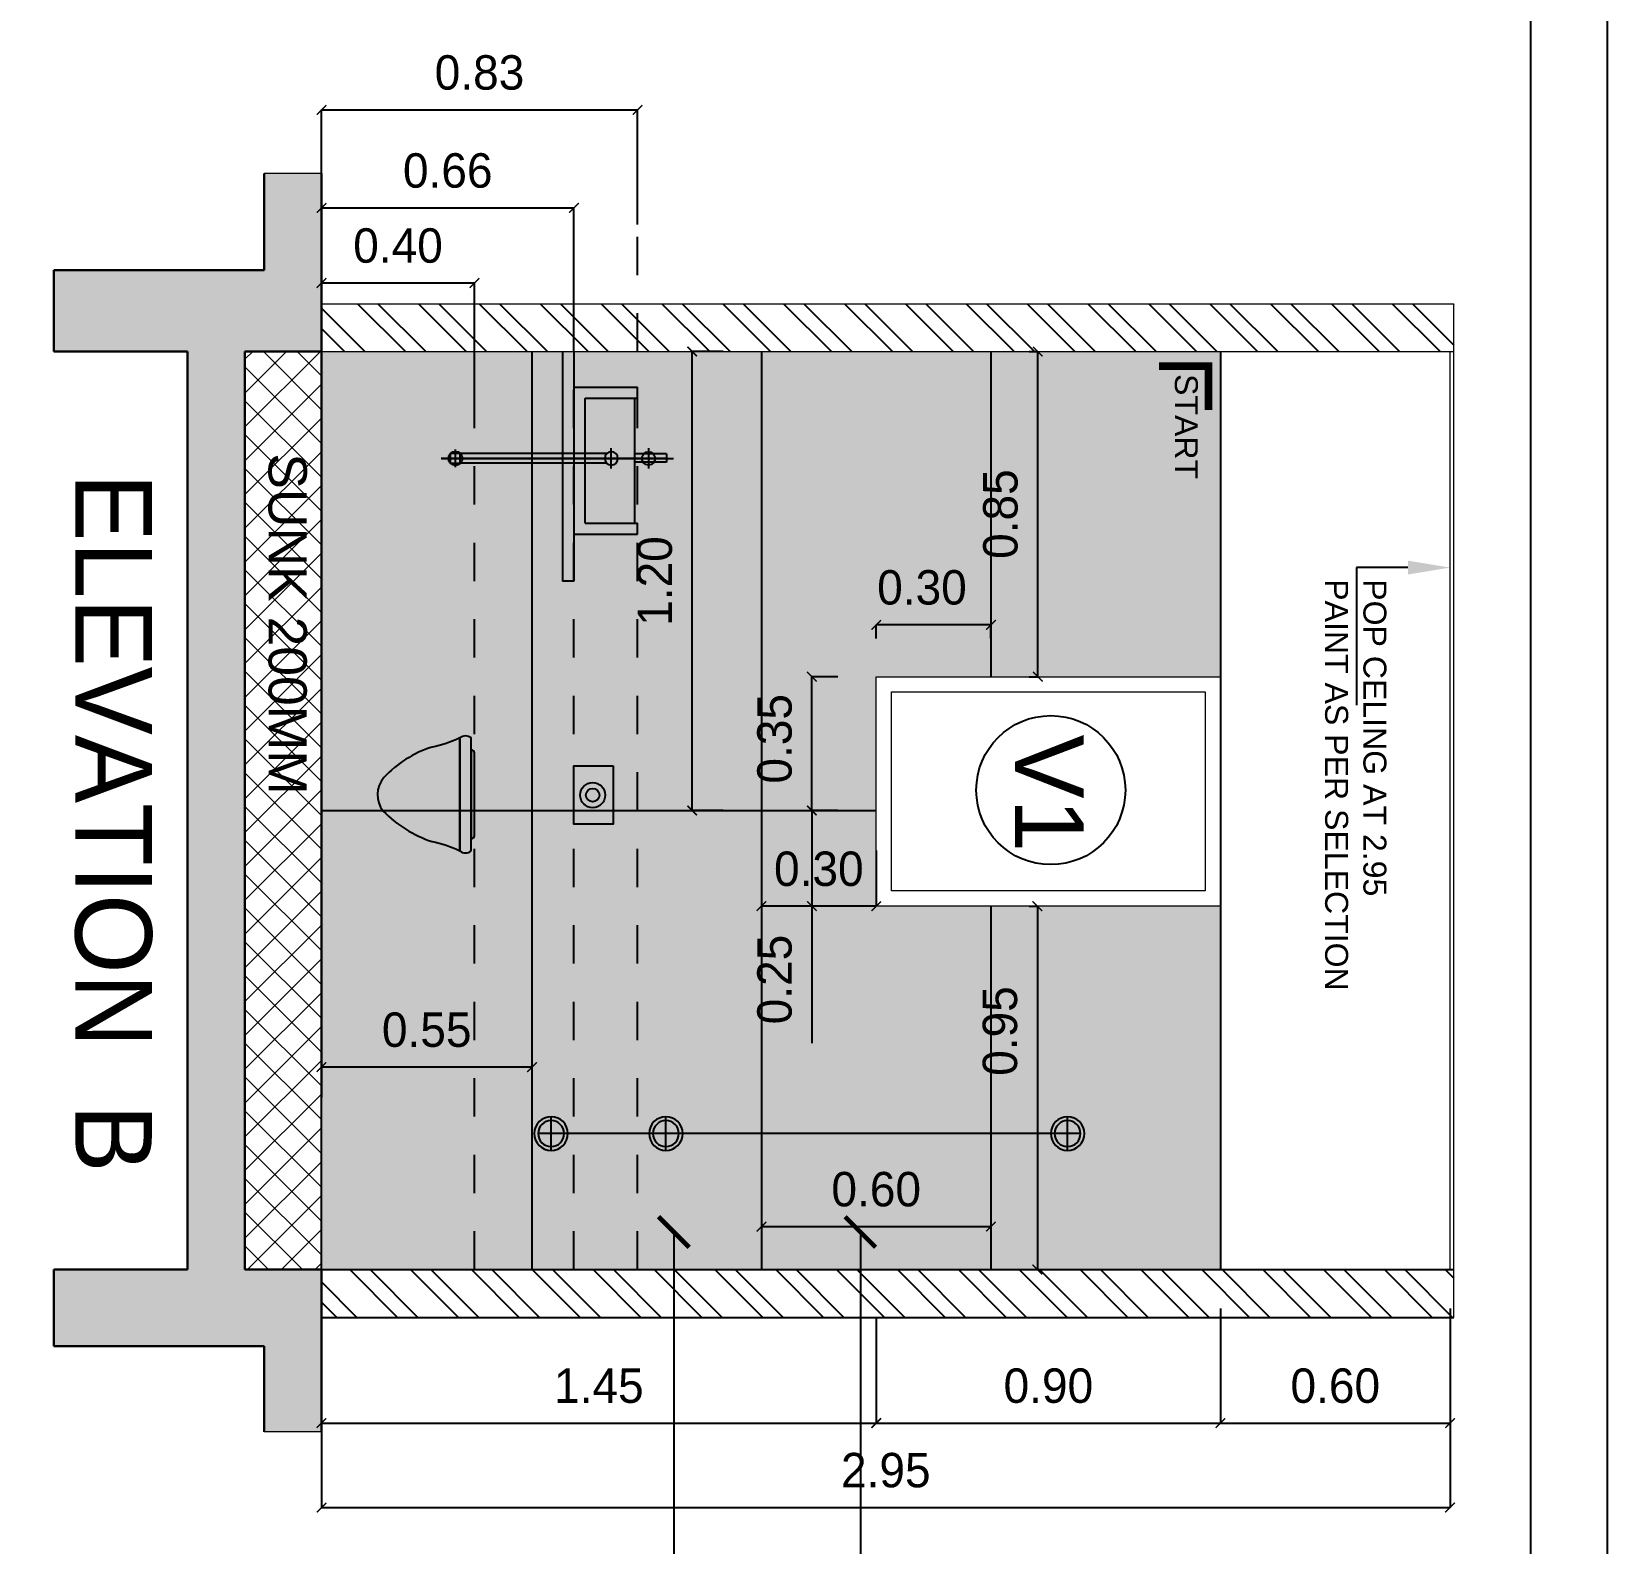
# Model space of a CAD drawing. Header units: metres. Extents: x 494 to 1845, y -666 to 1061.
# Drawn here: x 1786.831 to 1790.951, y 201.341 to 205.294 of the extents above; entities that cross this region are included whole.
import ezdxf
from ezdxf import colors
from ezdxf.entities.mleader import LeaderData, LeaderLine
from ezdxf.math import Vec2, Vec3

# ---------------------------------------------------------------- set-up
doc = ezdxf.new("R2010")
doc.units = ezdxf.units.M
doc.header["$MEASUREMENT"] = 0
doc.linetypes.add('1', pattern=[0])
doc.linetypes.add('DOT2', pattern=[0.125, 0, -0.125])
doc.layers.get('Defpoints').update_dxf_attribs({"color": 12})
for name, color, linetype, lineweight in [('01 WALL', 7, 'Continuous', 25), ('ARCHITECTURAL COMMENTS', 2, 'Continuous', 30), ('SUNK', 7, 'Continuous', 13), ('VDA - FALSE CEILING', 7, 'Continuous', 5), ('VDA-Col-slab', 1, 'Continuous', 30), ('VDA-WALL', 250, 'Continuous', 25), ('VDA-WINDOW', 5, 'Continuous', 9), ('VDA_DARK TILES', 8, 'Continuous', 9), ('VDA_LIGHT TILES', 254, 'Continuous', 5)]:
    doc.layers.add(name, color=color, linetype=linetype, lineweight=lineweight)
for name, color, linetype in [('PLUMBING', 7, 'Continuous'), ('SHEET', 7, 'Continuous'), ('VDA-DIM', 252, '1'), ('VDA-TEXT', 250, '1'), ('VDA-WALL HATCH', 252, 'Continuous'), ('VDA_TILES', 152, '1')]:
    doc.layers.add(name, color=color, linetype=linetype)
doc.styles.add('0.2', font='arial.ttf', dxfattribs={"height": 0.2})
doc.styles.add('arial', font='arial.ttf', dxfattribs={"height": 0.3})
doc.styles.add('PDF Century Gothic Bold', font='GOTHICB.TTF')
doc.styles.add('RS', font='GOTHIC.TTF')
doc.styles.get("Standard").update_dxf_attribs({"font": 'arial.ttf'})
doc.dimstyles.new('SMALL', dxfattribs={"dimtxt": 0.16, "dimasz": 0.05, "dimexe": 0, "dimexo": 0, "dimgap": 0.05, "dimtad": 0, "dimdec": 1, "dimzin": 0, "dimdsep": 46, "dimtxsty": 'RS', "dimblk": 'ARCHTICK', "dimcen": 2.5, "dimclrd": 256, "dimclre": 256, "dimclrt": 5, "dimadec": 0, "dimazin": 0, "dimtfac": 1, "dimtofl": 0, "dimtmove": 0, "dimatfit": 3, "dimldrblk": 'ARCHTICK', "dimfxl": 0, "dimtolj": 1, "dimtzin": 0, "dimarcsym": 0})
doc.dimstyles.new('SMALL-1', dxfattribs={"dimtxt": 0.16, "dimasz": 0.035, "dimexe": 0, "dimexo": 0.1, "dimgap": 0.05, "dimtad": 1, "dimzin": 0, "dimdsep": 46, "dimtxsty": 'RS', "dimblk": 'DOT', "dimcen": 2.5, "dimclrd": 256, "dimclre": 256, "dimclrt": 5, "dimadec": 0, "dimazin": 0, "dimtfac": 1, "dimtdec": 3, "dimtofl": 0, "dimtmove": 0, "dimatfit": 3, "dimfxl": 0, "dimtolj": 1, "dimtzin": 0, "dimarcsym": 0})

# ---------------------------------------------------------------- blocks, each defined once
blk = doc.blocks.new('_ArchTick')
at = {"color": 0, "linetype": 'ByBlock', "const_width": 0.15}
blk.add_lwpolyline([(-0.5, -0.5), (0.5, 0.5)], dxfattribs=at)
blk = doc.blocks.new('*D906')
at = {"layer": 'Defpoints', "color": 0}
for p in [(1788.4152, 205.089), (1787.5892, 204.4571), (1788.4152, 204.3643)]:
    blk.add_point(p, dxfattribs=at)
at = {"layer": 'VDA-DIM', "lineweight": -2}
for p, q in [((1787.5892, 204.789), (1787.5892, 205.089)), ((1787.5892, 205.089), (1788.4152, 205.089)), ((1788.4152, 204.789), (1788.4152, 205.089))]:
    blk.add_line(p, q, dxfattribs=at)
at = {"layer": 'VDA-DIM', "lineweight": -2, "xscale": 0.025, "yscale": 0.025, "zscale": 0.025, "rotation": 180}
blk.add_blockref('_ArchTick', (1787.5892, 205.089), dxfattribs=at)
at = {"layer": 'VDA-DIM', "lineweight": -2, "xscale": 0.025, "yscale": 0.025, "zscale": 0.025}
blk.add_blockref('_ArchTick', (1788.4152, 205.089), dxfattribs=at)
at = {"layer": 'VDA-DIM', "color": 5, "insert": (1788.0022, 205.1862), "char_height": 0.09, "attachment_point": 5, "style": 'RS'}
blk.add_mtext('\\A1;0.83', dxfattribs=at)
blk = doc.blocks.new('pipe')
at = {"layer": 'PLUMBING', "linetype": 'DOT2', "ltscale": 0.01}
for p, q in [((-0.0232, 0), (0.0232, 0)), ((0, -0.0232), (0, 0.0232))]:
    blk.add_line(p, q, dxfattribs=at)
at = {"layer": 'PLUMBING', "linetype": 'Continuous'}
blk.add_circle((0, 0), 0.0151, dxfattribs=at)
blk = doc.blocks.new('dddfdddd')
at = {"layer": 'PLUMBING', "color": 8, "ltscale": 5}
blk.add_lwpolyline([(53.4662, 16.0724), (53.6192, 16.0724), (53.6192, 15.9704), (53.4662, 15.9704)], close=True, dxfattribs=at)
for points in [[(53.6889, 15.7019), (53.3932, 15.7019, 0.323823), (53.3932, 15.6716), (53.6889, 15.6716, 0.323823)], [(53.6493, 15.7104), (53.4322, 15.7104, 0.38252), (53.4251, 15.7019), (53.6563, 15.7019, 0.38252)], [(53.6886, 15.6716), (53.3929, 15.6716, -0.074472), (53.4172, 15.5994, 0.128431), (53.497, 15.4733, 0.360439), (53.5844, 15.4716, 0.121929), (53.6642, 15.5994, -0.074427)]]:
    blk.add_lwpolyline(points, format="xyb", close=True, dxfattribs=at)
for radius in [0.0328, 0.0176]:
    blk.add_circle((53.5429, 16.0193), radius, dxfattribs=at)
blk = doc.blocks.new('SHOWER')
at = {"layer": 'PLUMBING', "color": 251, "ltscale": 5}
for p, q in [((8560.6279, -3518.8234, 0), (8560.6279, -3518.9115, 0)), ((8560.9279, -3518.8234, 0), (8560.9279, -3518.9115, 0)), ((8561.9779, -3518.8234, 0), (8561.9779, -3518.9115, 0))]:
    blk.add_line(p, q, dxfattribs=at)
for centre, radius in [((8560.6279, -3518.8675, 0), 0.044), ((8560.9279, -3518.8675, 0), 0.044), ((8561.9779, -3518.8675, 0), 0.044), ((8560.6279, -3518.8675, 0), 0.034), ((8560.9279, -3518.8675, 0), 0.034), ((8561.9779, -3518.8675, 0), 0.034)]:
    blk.add_circle(centre, radius, dxfattribs=at)
blk = doc.blocks.new('*D907')
at = {"layer": 'Defpoints', "color": 0}
for p in [(1788.2492, 204.8327), (1787.5892, 204.4571), (1788.2492, 204.4571)]:
    blk.add_point(p, dxfattribs=at)
at = {"layer": 'VDA-DIM', "lineweight": -2}
for p, q in [((1787.5892, 204.5571), (1787.5892, 204.8327)), ((1787.5892, 204.8327), (1788.2492, 204.8327)), ((1788.2492, 204.5571), (1788.2492, 204.8327))]:
    blk.add_line(p, q, dxfattribs=at)
at = {"layer": 'VDA-DIM', "lineweight": -2, "xscale": 0.025, "yscale": 0.025, "zscale": 0.025, "rotation": 180}
blk.add_blockref('_ArchTick', (1787.5892, 204.8327), dxfattribs=at)
at = {"layer": 'VDA-DIM', "lineweight": -2, "xscale": 0.025, "yscale": 0.025, "zscale": 0.025}
blk.add_blockref('_ArchTick', (1788.2492, 204.8327), dxfattribs=at)
at = {"layer": 'VDA-DIM', "color": 5, "insert": (1787.9192, 204.9299), "char_height": 0.09, "attachment_point": 5, "style": 'RS'}
blk.add_mtext('\\A1;0.66', dxfattribs=at)
blk = doc.blocks.new('*D908')
at = {"layer": 'Defpoints', "color": 0}
for p in [(1787.9892, 204.6364), (1787.5892, 203.2571), (1787.9892, 203.2571)]:
    blk.add_point(p, dxfattribs=at)
at = {"layer": 'VDA-DIM', "lineweight": -2}
for p, q in [((1787.5892, 204.3364), (1787.5892, 204.6364)), ((1787.5892, 204.6364), (1787.9892, 204.6364)), ((1787.9892, 204.3364), (1787.9892, 204.6364))]:
    blk.add_line(p, q, dxfattribs=at)
at = {"layer": 'VDA-DIM', "lineweight": -2, "xscale": 0.025, "yscale": 0.025, "zscale": 0.025, "rotation": 180}
blk.add_blockref('_ArchTick', (1787.5892, 204.6364), dxfattribs=at)
at = {"layer": 'VDA-DIM', "lineweight": -2, "xscale": 0.025, "yscale": 0.025, "zscale": 0.025}
blk.add_blockref('_ArchTick', (1787.9892, 204.6364), dxfattribs=at)
at = {"layer": 'VDA-DIM', "color": 5, "insert": (1787.7892, 204.7337), "char_height": 0.09, "attachment_point": 5, "style": 'RS'}
blk.add_mtext('\\A1;0.40', dxfattribs=at)
blk = doc.blocks.new('*D909')
at = {"layer": 'Defpoints', "color": 0}
for p in [(1789.0392, 202.0327), (1787.5892, 201.9321), (1789.0392, 201.6556)]:
    blk.add_point(p, dxfattribs=at)
at = {"layer": 'VDA-DIM', "lineweight": -2}
for p, q in [((1789.0392, 201.9327), (1789.0392, 201.6556)), ((1787.5892, 201.8321), (1787.5892, 201.6556)), ((1787.5892, 201.6556), (1789.0392, 201.6556))]:
    blk.add_line(p, q, dxfattribs=at)
at = {"layer": 'VDA-DIM', "lineweight": -2, "xscale": 0.025, "yscale": 0.025, "zscale": 0.025, "rotation": 180}
blk.add_blockref('_ArchTick', (1787.5892, 201.6556), dxfattribs=at)
at = {"layer": 'VDA-DIM', "lineweight": -2, "xscale": 0.025, "yscale": 0.025, "zscale": 0.025}
blk.add_blockref('_ArchTick', (1789.0392, 201.6556), dxfattribs=at)
at = {"layer": 'VDA-DIM', "color": 5, "insert": (1788.3142, 201.7529), "char_height": 0.09, "attachment_point": 5, "style": 'RS'}
blk.add_mtext('\\A1;1.45', dxfattribs=at)
blk = doc.blocks.new('*D910')
at = {"layer": 'Defpoints', "color": 0}
for p in [(1788.7392, 202.1694), (1789.3392, 202.1694), (1789.3392, 202.1694)]:
    blk.add_point(p, dxfattribs=at)
at = {"layer": 'VDA-DIM', "lineweight": -2}
for p, q in [((1788.7392, 202.2694), (1788.7392, 202.1694)), ((1789.3392, 202.2694), (1789.3392, 202.1694)), ((1788.7392, 202.1694), (1789.3392, 202.1694))]:
    blk.add_line(p, q, dxfattribs=at)
at = {"layer": 'VDA-DIM', "lineweight": -2, "xscale": 0.025, "yscale": 0.025, "zscale": 0.025, "rotation": 180}
blk.add_blockref('_ArchTick', (1788.7392, 202.1694), dxfattribs=at)
at = {"layer": 'VDA-DIM', "lineweight": -2, "xscale": 0.025, "yscale": 0.025, "zscale": 0.025}
blk.add_blockref('_ArchTick', (1789.3392, 202.1694), dxfattribs=at)
at = {"layer": 'VDA-DIM', "color": 5, "insert": (1789.0392, 202.2666), "char_height": 0.09, "attachment_point": 5, "style": 'RS'}
blk.add_mtext('\\A1;0.60', dxfattribs=at)
blk = doc.blocks.new('*D911')
at = {"layer": 'Defpoints', "color": 0}
for p in [(1789.9392, 202.4321), (1789.0392, 201.9321), (1789.9392, 201.6556)]:
    blk.add_point(p, dxfattribs=at)
at = {"layer": 'VDA-DIM', "lineweight": -2}
for p, q in [((1789.9392, 201.9556), (1789.9392, 201.6556)), ((1789.0392, 201.8321), (1789.0392, 201.6556)), ((1789.0392, 201.6556), (1789.9392, 201.6556))]:
    blk.add_line(p, q, dxfattribs=at)
at = {"layer": 'VDA-DIM', "lineweight": -2, "xscale": 0.025, "yscale": 0.025, "zscale": 0.025, "rotation": 180}
blk.add_blockref('_ArchTick', (1789.0392, 201.6556), dxfattribs=at)
at = {"layer": 'VDA-DIM', "lineweight": -2, "xscale": 0.025, "yscale": 0.025, "zscale": 0.025}
blk.add_blockref('_ArchTick', (1789.9392, 201.6556), dxfattribs=at)
at = {"layer": 'VDA-DIM', "color": 5, "insert": (1789.4892, 201.7529), "char_height": 0.09, "attachment_point": 5, "style": 'RS'}
blk.add_mtext('\\A1;0.90', dxfattribs=at)
blk = doc.blocks.new('*D912')
at = {"layer": 'Defpoints', "color": 0}
for p in [(1790.5392, 202.0571), (1787.5892, 201.9321), (1790.5392, 201.4348)]:
    blk.add_point(p, dxfattribs=at)
at = {"layer": 'VDA-DIM', "lineweight": -2}
for p, q in [((1787.5892, 201.7348), (1787.5892, 201.4348)), ((1790.5392, 201.7348), (1790.5392, 201.4348)), ((1787.5892, 201.4348), (1790.5392, 201.4348))]:
    blk.add_line(p, q, dxfattribs=at)
at = {"layer": 'VDA-DIM', "lineweight": -2, "xscale": 0.025, "yscale": 0.025, "zscale": 0.025, "rotation": 180}
blk.add_blockref('_ArchTick', (1787.5892, 201.4348), dxfattribs=at)
at = {"layer": 'VDA-DIM', "lineweight": -2, "xscale": 0.025, "yscale": 0.025, "zscale": 0.025}
blk.add_blockref('_ArchTick', (1790.5392, 201.4348), dxfattribs=at)
at = {"layer": 'VDA-DIM', "color": 5, "insert": (1789.0642, 201.5321), "char_height": 0.09, "attachment_point": 5, "style": 'RS'}
blk.add_mtext('\\A1;2.95', dxfattribs=at)
blk = doc.blocks.new('*D913')
at = {"layer": 'Defpoints', "color": 0}
for p in [(1789.0392, 203.7427), (1789.0392, 203.6071), (1789.3392, 203.6071)]:
    blk.add_point(p, dxfattribs=at)
at = {"layer": 'VDA-DIM', "lineweight": -2}
for p, q in [((1789.0392, 203.7071), (1789.0392, 203.7427)), ((1789.3392, 203.7427), (1789.0392, 203.7427)), ((1789.3392, 203.7071), (1789.3392, 203.7427))]:
    blk.add_line(p, q, dxfattribs=at)
at = {"layer": 'VDA-DIM', "lineweight": -2, "xscale": 0.025, "yscale": 0.025, "zscale": 0.025, "rotation": 180}
blk.add_blockref('_ArchTick', (1789.0392, 203.7427), dxfattribs=at)
at = {"layer": 'VDA-DIM', "lineweight": -2, "xscale": 0.025, "yscale": 0.025, "zscale": 0.025}
blk.add_blockref('_ArchTick', (1789.3392, 203.7427), dxfattribs=at)
at = {"layer": 'VDA-DIM', "color": 5, "insert": (1789.1588, 203.84), "char_height": 0.09, "attachment_point": 5, "style": 'RS'}
blk.add_mtext('\\A1;0.30', dxfattribs=at)
blk = doc.blocks.new('*D914')
at = {"layer": 'Defpoints', "color": 0}
for p in [(1790.5392, 202.0571), (1789.9392, 201.9321), (1790.5392, 201.6556)]:
    blk.add_point(p, dxfattribs=at)
at = {"layer": 'VDA-DIM', "lineweight": -2}
for p, q in [((1790.5392, 201.9556), (1790.5392, 201.6556)), ((1789.9392, 201.8321), (1789.9392, 201.6556)), ((1789.9392, 201.6556), (1790.5392, 201.6556))]:
    blk.add_line(p, q, dxfattribs=at)
at = {"layer": 'VDA-DIM', "lineweight": -2, "xscale": 0.025, "yscale": 0.025, "zscale": 0.025, "rotation": 180}
blk.add_blockref('_ArchTick', (1789.9392, 201.6556), dxfattribs=at)
at = {"layer": 'VDA-DIM', "lineweight": -2, "xscale": 0.025, "yscale": 0.025, "zscale": 0.025}
blk.add_blockref('_ArchTick', (1790.5392, 201.6556), dxfattribs=at)
at = {"layer": 'VDA-DIM', "color": 5, "insert": (1790.2392, 201.7529), "char_height": 0.09, "attachment_point": 5, "style": 'RS'}
blk.add_mtext('\\A1;0.60', dxfattribs=at)
blk = doc.blocks.new('*D915')
at = {"layer": 'Defpoints', "color": 0}
for p in [(1788.871, 203.6071), (1789.0392, 203.6071), (1789.0392, 203.2571)]:
    blk.add_point(p, dxfattribs=at)
at = {"layer": 'VDA-DIM', "lineweight": -2}
for p, q in [((1788.9392, 203.6071), (1788.871, 203.6071)), ((1788.871, 203.2571), (1788.871, 203.6071)), ((1788.9392, 203.2571), (1788.871, 203.2571))]:
    blk.add_line(p, q, dxfattribs=at)
at = {"layer": 'VDA-DIM', "lineweight": -2, "xscale": 0.025, "yscale": 0.025, "zscale": 0.025}
for p, rotation in [((1788.871, 203.6071), 90), ((1788.871, 203.2571), 270)]:
    blk.add_blockref('_ArchTick', p, dxfattribs=dict(at, rotation=rotation))
at = {"layer": 'VDA-DIM', "color": 5, "insert": (1788.7738, 203.4446), "char_height": 0.09, "attachment_point": 5, "rotation": 90, "style": 'RS'}
blk.add_mtext('\\A1;0.35', dxfattribs=at)
blk = doc.blocks.new('*D916')
at = {"layer": 'Defpoints', "color": 0}
for p in [(1788.7392, 203.2528), (1789.0392, 203.2528), (1788.7392, 203.0071)]:
    blk.add_point(p, dxfattribs=at)
at = {"layer": 'VDA-DIM', "lineweight": -2}
for p, q in [((1788.7392, 203.1528), (1788.7392, 203.0071)), ((1789.0392, 203.1528), (1789.0392, 203.0071)), ((1789.0392, 203.0071), (1788.7392, 203.0071))]:
    blk.add_line(p, q, dxfattribs=at)
at = {"layer": 'VDA-DIM', "lineweight": -2, "xscale": 0.025, "yscale": 0.025, "zscale": 0.025, "rotation": 180}
blk.add_blockref('_ArchTick', (1788.7392, 203.0071), dxfattribs=at)
at = {"layer": 'VDA-DIM', "lineweight": -2, "xscale": 0.025, "yscale": 0.025, "zscale": 0.025}
blk.add_blockref('_ArchTick', (1789.0392, 203.0071), dxfattribs=at)
at = {"layer": 'VDA-DIM', "color": 5, "insert": (1788.8892, 203.1043), "char_height": 0.09, "attachment_point": 5, "style": 'RS'}
blk.add_mtext('\\A1;0.30', dxfattribs=at)
blk = doc.blocks.new('*D917')
at = {"layer": 'Defpoints', "color": 0}
for p in [(1789.3392, 204.4571), (1789.4616, 204.4571), (1789.3392, 203.6071)]:
    blk.add_point(p, dxfattribs=at)
at = {"layer": 'VDA-DIM', "lineweight": -2}
for p, q in [((1789.4392, 204.4571), (1789.4616, 204.4571)), ((1789.4616, 203.6071), (1789.4616, 204.4571)), ((1789.4392, 203.6071), (1789.4616, 203.6071))]:
    blk.add_line(p, q, dxfattribs=at)
at = {"layer": 'VDA-DIM', "lineweight": -2, "xscale": 0.025, "yscale": 0.025, "zscale": 0.025}
for p, rotation in [((1789.4616, 204.4571), 90), ((1789.4616, 203.6071), 270)]:
    blk.add_blockref('_ArchTick', p, dxfattribs=dict(at, rotation=rotation))
at = {"layer": 'VDA-DIM', "color": 5, "insert": (1789.3643, 204.0321), "char_height": 0.09, "attachment_point": 5, "rotation": 90, "style": 'RS'}
blk.add_mtext('\\A1;0.85', dxfattribs=at)
blk = doc.blocks.new('*D918')
at = {"layer": 'Defpoints', "color": 0}
for p in [(1789.3392, 203.0071), (1789.3392, 202.0571), (1789.4604, 202.0571)]:
    blk.add_point(p, dxfattribs=at)
at = {"layer": 'VDA-DIM', "lineweight": -2}
for p, q in [((1789.4392, 203.0071), (1789.4604, 203.0071)), ((1789.4604, 203.0071), (1789.4604, 202.0571)), ((1789.4392, 202.0571), (1789.4604, 202.0571))]:
    blk.add_line(p, q, dxfattribs=at)
at = {"layer": 'VDA-DIM', "lineweight": -2, "xscale": 0.025, "yscale": 0.025, "zscale": 0.025}
for p, rotation in [((1789.4604, 203.0071), 90), ((1789.4604, 202.0571), 270)]:
    blk.add_blockref('_ArchTick', p, dxfattribs=dict(at, rotation=rotation))
at = {"layer": 'VDA-DIM', "color": 5, "insert": (1789.3631, 202.6807), "char_height": 0.09, "attachment_point": 5, "rotation": 90, "style": 'RS'}
blk.add_mtext('\\A1;0.95', dxfattribs=at)
blk = doc.blocks.new('*D919')
at = {"layer": 'Defpoints', "color": 0}
for p in [(1788.5582, 204.4571), (1788.7392, 204.4571), (1788.7392, 203.2571)]:
    blk.add_point(p, dxfattribs=at)
at = {"layer": 'VDA-DIM', "lineweight": -2}
for p, q in [((1788.6392, 204.4571), (1788.5582, 204.4571)), ((1788.5582, 203.2571), (1788.5582, 204.4571)), ((1788.6392, 203.2571), (1788.5582, 203.2571))]:
    blk.add_line(p, q, dxfattribs=at)
at = {"layer": 'VDA-DIM', "lineweight": -2, "xscale": 0.025, "yscale": 0.025, "zscale": 0.025}
for p, rotation in [((1788.5582, 204.4571), 90), ((1788.5582, 203.2571), 270)]:
    blk.add_blockref('_ArchTick', p, dxfattribs=dict(at, rotation=rotation))
at = {"layer": 'VDA-DIM', "color": 5, "insert": (1788.4609, 203.8571), "char_height": 0.09, "attachment_point": 5, "rotation": 90, "style": 'RS'}
blk.add_mtext('\\A1;1.20', dxfattribs=at)
blk = doc.blocks.new('*D920')
at = {"layer": 'Defpoints', "color": 0}
for p in [(1787.5892, 202.7532), (1788.1392, 202.7532), (1787.5892, 202.5863)]:
    blk.add_point(p, dxfattribs=at)
at = {"layer": 'VDA-DIM', "lineweight": -2}
for p, q in [((1787.5892, 202.6532), (1787.5892, 202.5863)), ((1788.1392, 202.6532), (1788.1392, 202.5863)), ((1788.1392, 202.5863), (1787.5892, 202.5863))]:
    blk.add_line(p, q, dxfattribs=at)
at = {"layer": 'VDA-DIM', "lineweight": -2, "xscale": 0.025, "yscale": 0.025, "zscale": 0.025, "rotation": 180}
blk.add_blockref('_ArchTick', (1787.5892, 202.5863), dxfattribs=at)
at = {"layer": 'VDA-DIM', "lineweight": -2, "xscale": 0.025, "yscale": 0.025, "zscale": 0.025}
blk.add_blockref('_ArchTick', (1788.1392, 202.5863), dxfattribs=at)
at = {"layer": 'VDA-DIM', "color": 5, "insert": (1787.8642, 202.6836), "char_height": 0.09, "attachment_point": 5, "style": 'RS'}
blk.add_mtext('\\A1;0.55', dxfattribs=at)
blk = doc.blocks.new('*D921')
at = {"layer": 'Defpoints', "color": 0}
for p in [(1789.0392, 203.2571), (1788.871, 203.0071), (1789.0392, 203.0071)]:
    blk.add_point(p, dxfattribs=at)
at = {"layer": 'VDA-DIM', "lineweight": -2}
for p, q in [((1788.9392, 203.2571), (1788.871, 203.2571)), ((1788.871, 203.2571), (1788.871, 203.0071)), ((1788.9392, 203.0071), (1788.871, 203.0071)), ((1788.871, 203.0071), (1788.871, 202.6485))]:
    blk.add_line(p, q, dxfattribs=at)
at = {"layer": 'VDA-DIM', "lineweight": -2, "xscale": 0.025, "yscale": 0.025, "zscale": 0.025}
for p, rotation in [((1788.871, 203.2571), 90), ((1788.871, 203.0071), 270)]:
    blk.add_blockref('_ArchTick', p, dxfattribs=dict(at, rotation=rotation))
at = {"layer": 'VDA-DIM', "color": 5, "insert": (1788.7738, 202.8153), "char_height": 0.09, "attachment_point": 5, "rotation": 90, "style": 'RS'}
blk.add_mtext('\\A1;0.25', dxfattribs=at)

msp = doc.modelspace()

# ---------------------------------------------------------------- hatches: boundary and pattern name
at = {"layer": 'SUNK'}
h = msp.add_hatch(dxfattribs=at)
h.set_pattern_fill('ANSI37', color=43, scale=0.5, angle=360)
h.set_pattern_definition([(45, (1416.67835, 1468.8221), (-0.0441941738, 0.0441941738), []), (135, (1416.67835, 1468.8221), (-0.0441941738, -0.0441941738), [])])
h.paths.add_polyline_path([(1787.3892, 204.4571), (1787.5892, 204.4571), (1787.5892, 202.0571), (1787.3892, 202.0571)])
at = {"layer": 'VDA-WALL HATCH'}
h = msp.add_hatch(color=8, dxfattribs=at)
h.dxf.hatch_style = 1
h.paths.add_polyline_path([(1786.8892, 201.8571), (1787.4392, 201.8571), (1787.4392, 201.6332), (1787.5892, 201.6332), (1787.5892, 202.0571), (1787.3892, 202.0571), (1787.3892, 204.4571), (1787.5892, 204.4571), (1787.5892, 204.9224), (1787.4392, 204.9224), (1787.4392, 204.6696), (1786.8892, 204.6696), (1786.8892, 204.4571), (1787.2392, 204.4571), (1787.2392, 202.0571), (1786.8892, 202.0571)])
h = msp.add_hatch(dxfattribs=at)
h.set_pattern_fill('ANSI32', color=256, scale=0.3, angle=270)
h.set_pattern_definition([(315, (1416.67835, 1468.8221), (0.079549513, 0.079549513), []), (315, (1416.67835, 1468.76907), (0.079549513, 0.079549513), [])])
h.paths.add_polyline_path([(1787.5892, 204.4571), (1787.5892, 204.5821), (1790.5492, 204.5821), (1790.5492, 204.4571)])
h.paths.add_polyline_path([(1787.5892, 201.9321), (1787.5892, 202.0571), (1790.5492, 202.0571), (1790.5492, 201.9321)])
at = {"layer": 'VDA_DARK TILES', "lineweight": 25, "true_color": 0x939598}
h = msp.add_hatch(color=252, dxfattribs=at)
h.dxf.hatch_style = 1
h.paths.add_polyline_path([(1788.1392, 202.0571), (1788.7392, 202.0571), (1788.7392, 204.4571), (1788.1392, 204.4571)])
h = msp.add_hatch(color=252, dxfattribs=at)
h.dxf.hatch_style = 1
h.paths.add_polyline_path([(1789.3392, 203.0071), (1789.3392, 202.0571), (1789.9392, 202.0571), (1789.9392, 203.0071)])
h.paths.add_polyline_path([(1789.3392, 203.6071), (1789.9392, 203.6071), (1789.9392, 204.4571), (1789.3392, 204.4571)])
at = {"layer": 'VDA_LIGHT TILES', "true_color": 0xe3e3e3}
h = msp.add_hatch(color=254, dxfattribs=at)
h.dxf.hatch_style = 1
h.paths.add_polyline_path([(1787.5892, 204.4571), (1788.1392, 204.4571), (1788.1392, 202.0571), (1787.5892, 202.0571)])
h = msp.add_hatch(color=254, dxfattribs=at)
h.dxf.hatch_style = 1
h.paths.add_polyline_path([(1788.7392, 202.0571), (1789.3392, 202.0571), (1789.3392, 203.0071), (1789.0392, 203.0071), (1789.0392, 203.6071), (1789.3392, 203.6071), (1789.3392, 204.4571), (1788.7392, 204.4571)])

# ---------------------------------------------------------------- linework, layer by layer
at = {"color": 251, "linetype": 'DOT2', "ltscale": 0.1}
for p, q in [((1788.4152, 202.0571), (1788.4152, 205.089)), ((1788.2492, 202.0571), (1788.2492, 204.8327)), ((1787.9892, 202.0571), (1787.9892, 204.6364))]:
    msp.add_line(p, q, dxfattribs=at)
msp.add_line((1787.5892, 204.4571), (1787.5892, 202.5071))
at = {"color": 1}
for p, q in [((1788.4894, 204.1777), (1787.9021, 204.1778)), ((1787.903, 204.1777), (1788.5092, 204.1777)), ((1789.5734, 202.4126), (1788.1554, 202.4126))]:
    msp.add_line(p, q, dxfattribs=at)
at = {"layer": '01 WALL', "color": 23, "const_width": 0.02}
msp.add_lwpolyline([(1789.9075, 204.3042), (1789.9075, 204.4186), (1789.7787, 204.4186)], dxfattribs=at)
at = {"layer": 'ARCHITECTURAL COMMENTS', "color": 18, "lineweight": 20}
for p, q in [((1787.5892, 204.9224), (1787.4392, 204.9224)), ((1787.5892, 201.6332), (1787.4392, 201.6332))]:
    msp.add_line(p, q, dxfattribs=at)
at = {"layer": 'PLUMBING', "color": 8, "ltscale": 5}
for p, q in [((1788.2492, 204.3643), (1788.4152, 204.3643)), ((1788.2784, 204.0088), (1788.2784, 204.3352)), ((1788.2784, 204.3352), (1788.4152, 204.3352)), ((1788.4079, 204.0088), (1788.4079, 204.3352)), ((1788.4152, 204.3352), (1788.4152, 204.3643)), ((1787.9392, 204.1545), (1787.9392, 204.2009)), ((1788.3352, 204.1905), (1787.9523, 204.1905, 0.0972)), ((1788.3352, 204.1651), (1787.9525, 204.1651, 0.0957)), ((1788.0161, 204.1778), (1788.0625, 204.1778)), ((1788.4912, 204.1897), (1788.4079, 204.1897)), ((1788.4912, 204.1678), (1788.4079, 204.1678)), ((1788.4912, 204.1897), (1788.4912, 204.1678)), ((1788.2784, 204.0088), (1788.4152, 204.0088)), ((1788.4152, 203.9796), (1788.4152, 204.0088)), ((1788.2492, 203.9796), (1788.4152, 203.9796)), ((1788.2492, 203.8571), (1788.2192, 203.8571))]:
    msp.add_line(p, q, dxfattribs=at)
for points in [[(1788.2192, 204.4571), (1788.2192, 203.8571)], [(1788.2492, 204.4571), (1788.2492, 203.8571)]]:
    msp.add_lwpolyline(points, dxfattribs=at)
msp.add_lwpolyline([(1787.9516, 204.1651), (1787.9516, 204.1905), (1787.9251, 204.1905), (1787.9251, 204.1651)], close=True, dxfattribs=at)
msp.add_circle((1787.9392, 204.1777), 0.0183, dxfattribs=at)
at = {"layer": 'SHEET'}
for points in [[(1790.9507, 211.6492), (1779.6918, 211.6492), (1779.6918, 195.7259), (1790.9507, 195.7259)], [(1790.7507, 211.4492), (1779.8918, 211.4492), (1779.8918, 195.9259), (1790.7507, 195.9259)]]:
    msp.add_lwpolyline(points, close=True, dxfattribs=at)
at = {"layer": 'VDA - FALSE CEILING', "color": 18, "lineweight": 20}
for p, q in [((1790.5492, 201.9321), (1790.5492, 204.5821)), ((1790.5392, 202.0571), (1790.5392, 204.4571))]:
    msp.add_line(p, q, dxfattribs=at)
at = {"layer": 'VDA-Col-slab'}
for p, q in [((1787.4392, 204.6696), (1787.4392, 204.9224)), ((1787.5892, 204.4571), (1787.5892, 204.9224)), ((1786.8892, 204.4571), (1786.8892, 204.6696)), ((1787.4392, 204.6696), (1786.8892, 204.6696)), ((1786.8892, 204.4571), (1787.2392, 204.4571)), ((1787.2392, 202.0571), (1787.2392, 204.4571)), ((1787.3892, 204.4571), (1787.5892, 204.4571)), ((1787.3892, 202.0571), (1787.3892, 204.4571)), ((1786.8892, 201.8571), (1786.8892, 202.0571)), ((1787.2392, 202.0571), (1786.8892, 202.0571)), ((1787.3892, 202.0571), (1787.5892, 202.0571)), ((1787.5892, 201.6332), (1787.5892, 202.0571)), ((1787.4392, 201.8571), (1786.8892, 201.8571)), ((1787.4392, 201.6332), (1787.4392, 201.8571))]:
    msp.add_line(p, q, dxfattribs=at)
at = {"layer": 'VDA-Col-slab', "color": 18, "lineweight": -3, "true_color": 0x000000}
msp.add_line((1787.5892, 202.0571), (1787.5892, 204.4571), dxfattribs=at)
at = {"layer": 'VDA-TEXT', "color": 253}
msp.add_circle((1789.4956, 203.3104), 0.1948, dxfattribs=at)
at = {"layer": 'VDA-WALL', "color": 18, "lineweight": 20}
for p, q in [((1787.5892, 204.5821), (1790.5492, 204.5821)), ((1787.5892, 204.4571), (1790.5492, 204.4571))]:
    msp.add_line(p, q, dxfattribs=at)
at = {"layer": 'VDA-WALL'}
for p, q in [((1787.5892, 202.0571), (1790.5492, 202.0571)), ((1787.5892, 201.9321), (1790.5492, 201.9321))]:
    msp.add_line(p, q, dxfattribs=at)
at = {"layer": 'VDA-WINDOW', "color": 252}
msp.add_lwpolyline([(1789.0392, 203.6071), (1789.9392, 203.6071), (1789.9392, 203.0071), (1789.0392, 203.0071)], close=True, dxfattribs=at)
at = {"layer": 'VDA-WINDOW', "color": 253}
msp.add_lwpolyline([(1789.0792, 203.5671), (1789.8992, 203.5671), (1789.8992, 203.0471), (1789.0792, 203.0471)], close=True, dxfattribs=at)
at = {"layer": 'VDA_TILES'}
for p, q in [((1788.1392, 204.4571), (1788.1392, 202.0571)), ((1788.7392, 204.4571), (1788.7392, 202.0571)), ((1789.3392, 204.4571), (1789.3392, 203.6071)), ((1789.9392, 204.4571), (1789.9392, 202.0571)), ((1787.5892, 203.2571), (1789.0392, 203.2571)), ((1789.3392, 203.0071), (1789.3392, 202.0571))]:
    msp.add_line(p, q, dxfattribs=at)

# ---------------------------------------------------------------- block references
at = {"color": 1, "rotation": 270}
msp.add_blockref('dddfdddd', (1772.2788, 256.8403), dxfattribs=at)
at = {"layer": '01 WALL', "xscale": -1, "rotation": 180}
msp.add_blockref('SHOWER', (-6772.4385, -3316.4549), dxfattribs=at)
at = {"layer": 'PLUMBING', "xscale": -1.147667494773485, "yscale": 1.147667494773485, "zscale": 1.147667494773485, "rotation": 270}
msp.add_blockref('pipe', (1788.3468, 204.1777), dxfattribs=at)
at = {"layer": 'PLUMBING', "color": 8, "ltscale": 5, "xscale": 1.147667494773485, "yscale": 1.147667494773485, "zscale": 1.147667494773485, "rotation": 270}
msp.add_blockref('pipe', (1788.4439, 204.1777), dxfattribs=at)

# ---------------------------------------------------------------- texts
at = {"layer": 'VDA-TEXT', "color": 7, "insert": (1789.819, 204.7358), "char_height": 0.06, "width": 0.951781, "attachment_point": 7, "rotation": 270, "style": 'arial'}
msp.add_mtext('\\pi0.33747;START ', dxfattribs=at)
at = {"layer": 'VDA-TEXT', "rotation": 270}
for s, insert, char_height, width, attachment_point, style in [('\\pi0.43168;SUNK 200MM', (1787.5507, 203.2984), 0.1, 1.314504061156185e-11, 3, 'arial'), ('{\\fCentury Gothic|b0|i0|c0|p34;ELEVATION  B}', (1787.1457, 203.2247), 0.2, 2.207254, 2, '0.2'), ('POP CELING AT 2.95\\PPAINT AS PER SELECTION', (1790.3727, 203.8619), 0.06, 1.314504061156185e-11, 1, 'arial')]:
    msp.add_mtext(s, dxfattribs=dict(at, insert=insert, char_height=char_height, width=width, attachment_point=attachment_point, style=style))
at = {"layer": 'VDA-TEXT', "color": 253, "insert": (1789.4016, 203.4559), "char_height": 0.18, "width": 2.162233, "attachment_point": 7, "rotation": 270, "style": 'PDF Century Gothic Bold'}
msp.add_mtext('{\\fArial|b0|i0|c0|p34;V1}', dxfattribs=at)

# ---------------------------------------------------------------- dimensions: what is measured, and where the dimension line sits
at = {"layer": 'VDA-DIM'}
for base, p1, p2, picture, middle in [((1788.4152, 205.089), (1787.5892, 204.4571), (1788.4152, 204.3643), '*D906', (1788.0022, 205.1862)), ((1788.2492, 204.8327), (1787.5892, 204.4571), (1788.2492, 204.4571), '*D907', (1787.9192, 204.9299)), ((1787.5892, 202.5863), (1788.1392, 202.7532), (1787.5892, 202.7532), '*D920', (1787.8642, 202.6836)), ((1789.9392, 201.6556), (1789.0392, 201.9321), (1789.9392, 202.4321), '*D911', (1789.4892, 201.7529)), ((1789.3392, 202.1694), (1788.7392, 202.1694), (1789.3392, 202.1694), '*D910', (1789.0392, 202.2666)), ((1790.5392, 201.4348), (1787.5892, 201.9321), (1790.5392, 202.0571), '*D912', (1789.0642, 201.5321)), ((1789.0392, 201.6556), (1787.5892, 201.9321), (1789.0392, 202.0327), '*D909', (1788.3142, 201.7529)), ((1790.5392, 201.6556), (1789.9392, 201.9321), (1790.5392, 202.0571), '*D914', (1790.2392, 201.7529))]:
    dim = msp.add_linear_dim(base=base, p1=p1, p2=p2, dimstyle='SMALL-1', override={"dimtxt": 0.09, "dimasz": 0.025, "dimblk": 'ArchTick'}, dxfattribs=at)
    dim.commit()
    dim.dimension.update_dxf_attribs({"geometry": picture, "text_midpoint": middle})
for base, p1, p2, picture, middle in [((1787.9892, 204.6364), (1787.5892, 203.2571), (1787.9892, 203.2571), '*D908', (1787.7892, 204.6364)), ((1789.0392, 203.7427), (1789.3392, 203.6071), (1789.0392, 203.6071), '*D913', (1789.1588, 203.7427)), ((1788.7392, 203.0071), (1789.0392, 203.2528), (1788.7392, 203.2528), '*D916', (1788.8892, 203.0071))]:
    dim = msp.add_linear_dim(base=base, p1=p1, p2=p2, dimstyle='SMALL-1', override={"dimtxt": 0.09, "dimasz": 0.025, "dimblk": 'ArchTick'}, dxfattribs=at)
    dim.commit()
    dim.dimension.update_dxf_attribs({"geometry": picture, "text_midpoint": middle, "dimtype": 160})
for base, p1, p2, picture, middle in [((1788.5582, 204.4571), (1788.7392, 203.2571), (1788.7392, 204.4571), '*D919', (1788.4609, 203.8571)), ((1789.4616, 204.4571), (1789.3392, 203.6071), (1789.3392, 204.4571), '*D917', (1789.3643, 204.0321)), ((1788.871, 203.0071), (1789.0392, 203.2571), (1789.0392, 203.0071), '*D921', (1788.7738, 202.8153))]:
    dim = msp.add_linear_dim(base=base, p1=p1, p2=p2, angle=270, dimstyle='SMALL-1', override={"dimtxt": 0.09, "dimasz": 0.025, "dimblk": 'ArchTick'}, dxfattribs=at)
    dim.commit()
    dim.dimension.update_dxf_attribs({"geometry": picture, "text_midpoint": middle})
for base, p1, p2, picture, middle in [((1788.871, 203.6071), (1789.0392, 203.2571), (1789.0392, 203.6071), '*D915', (1788.871, 203.4446)), ((1789.4604, 202.0571), (1789.3392, 203.0071), (1789.3392, 202.0571), '*D918', (1789.4604, 202.6807))]:
    dim = msp.add_linear_dim(base=base, p1=p1, p2=p2, angle=270, dimstyle='SMALL-1', override={"dimtxt": 0.09, "dimasz": 0.025, "dimblk": 'ArchTick'}, dxfattribs=at)
    dim.commit()
    dim.dimension.update_dxf_attribs({"geometry": picture, "text_midpoint": middle, "dimtype": 160})

# ---------------------------------------------------------------- leaders
at = {"layer": 'VDA-TEXT', "color": 1}
for points in [[(1788.5102, 202.1552, -0.0013), (1788.5102, 201.2625, -0.0013)], [(1788.9978, 202.1552, -0.0013), (1788.9978, 201.2625, -0.0013)]]:
    msp.add_leader(points, dimstyle='SMALL', override={"dimasz": 0.08, "dimfxl": 0.3, "dimarcsym": 1}, dxfattribs=at)
at = {"layer": 'VDA-TEXT', "color": 252}
ml = msp.add_multileader_mtext('Standard', dxfattribs=at)
ml.set_content('', color=252)
ml.set_leader_properties()
ml.build(insert=Vec2(0, 0))
ml.multileader.update_dxf_attribs({"dogleg_length": 0.36, "arrow_head_size": 0.11})
ctx = ml.context
ctx.base_point, ctx.char_height, ctx.arrow_head_size, ctx.landing_gap_size, ctx.plane_origin, ctx.plane_x_axis, ctx.plane_y_axis = Vec3(1790.2944, 203.5323), 0.18, 0.11, 0.09, Vec3(1790.5392, 203.8923), Vec3(0, -1), Vec3(1, 0)
notes = []
notes.append((ctx, [(0, (1, 1, 0), (1790.2944, 203.8923), (0, -1), 0.36, [(0, [(1790.5392, 203.8923)], 0, [])])]))
ctx.mtext.insert, ctx.mtext.text_direction, ctx.mtext.rotation, ctx.mtext.flow_direction = Vec3(1790.3844, 203.4423), Vec3(0, -1), 4.712389, 5
for ctx, leaders in notes:
    for number, flags, end, landing, length, lines in leaders:
        leader = LeaderData()
        leader.index, (leader.has_last_leader_line, leader.has_dogleg_vector, leader.attachment_direction) = number, flags
        leader.last_leader_point, leader.dogleg_vector, leader.dogleg_length = Vec3(end), Vec3(landing), length
        for number, points, colour, breaks in lines:
            line = LeaderLine()
            line.index, line.vertices, line.color, line.breaks = number, Vec3.list(points), colors.encode_raw_color(colour), breaks
            leader.lines.append(line)
        ctx.leaders.append(leader)

doc.saveas('drawing.dxf')
